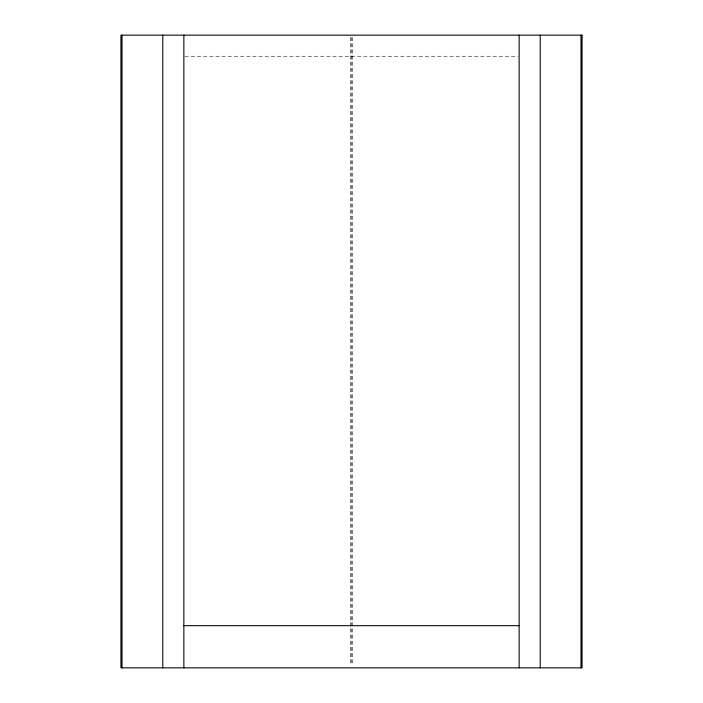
<?xml version="1.0" encoding="UTF-8"?>
<svg xmlns="http://www.w3.org/2000/svg" width="703" height="703" viewBox="0 0 703 703"><rect width="100%" height="100%" fill="white"/><g stroke="black" fill="none" stroke-linecap="round" stroke-linejoin="round"><path stroke-width="0.53" stroke-dasharray="3.52 2.64" d="M184.951 56.24L518.049 56.24M352.59 37.347L352.59 665.653M351.5 37.347L351.5 665.653M350.41 37.347L350.41 665.653"/><path stroke-width="1.05" d="M183.861 625.67L519.139 625.67M580.977 35.15L580.977 667.85M540.229 35.15L540.229 667.85M519.139 35.15L519.139 667.85M183.861 35.15L183.861 667.85M162.771 35.15L162.771 667.85M122.023 35.15L122.023 667.85M582.066 35.15L120.934 35.15L120.934 667.85L582.066 667.85L582.066 35.15"/></g></svg>
